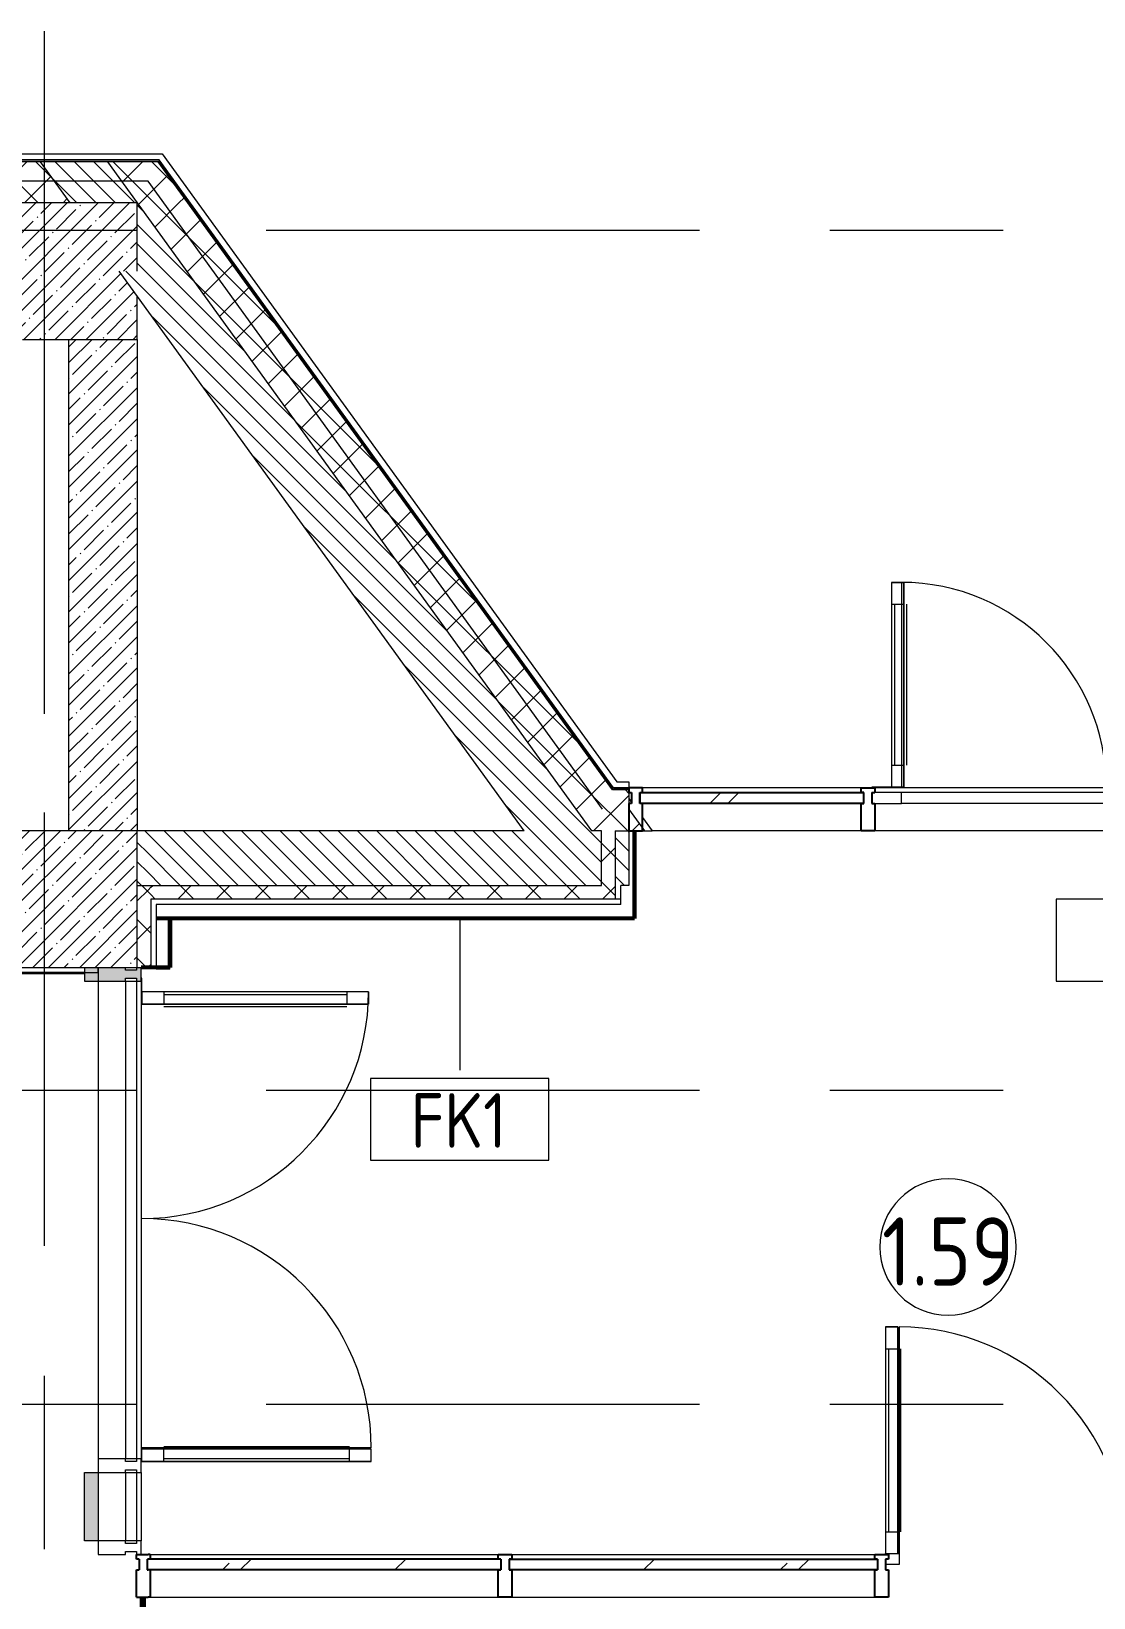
# Model space of a CAD drawing. Header units: millimetres. Extents: x 81711 to 274967, y -8553 to 29000.
# Drawn here: x 110662 to 114552, y 16291 to 22028 of the extents above; entities that cross this region are included whole.
import ezdxf

# ---------------------------------------------------------------- set-up
doc = ezdxf.new("R2010")
doc.units = ezdxf.units.MM
doc.linetypes.add('Осевая', pattern=[3175, 635, -476.25, 1587.5, -476.25])
for name, color, linetype, lineweight in [('A-AREA-IDEN', 7, 'Continuous', 9), ('A-DETL-GENF', 7, 'Continuous', 9), ('A-DOOR', 7, 'Continuous', 9), ('A-DOOR-1', 7, 'Continuous', 13), ('A-GLAZ-CURT', 7, 'Continuous', 9), ('A-GLAZ-CURT-1', 7, 'Continuous', 25), ('A-GLAZ-CWMG', 7, 'Continuous', 9), ('A-GLAZ-CWMG-1', 7, 'Continuous', 25), ('A-WALL', 7, 'Continuous', 9), ('A-WALL-IDEN', 7, 'Continuous', 9), ('I-WALL', 7, 'Continuous', 9), ('S-COLS', 7, 'Continuous', 9), ('Оси', 7, 'Continuous', 9), ('Оси-2', 7, 'Осевая', 9)]:
    doc.layers.add(name, color=color, linetype=linetype, lineweight=lineweight)
for name, color, linetype, lineweight, true_color in [('A-WALL-1', 7, 'Continuous', 9, 0xc0c0c0), ('I-WALL-5', 7, 'Continuous', 9, 0xc0c0c0), ('I-WALL-7', 7, 'Continuous', 53, 0xff80c0), ('I-WALL-8', 7, 'Continuous', 80, 0xff80c0), ('I-WALL-9', 7, 'Continuous', 35, 0x008000), ('S-WALL-ANLY-1', 7, 'Continuous', 5, 0x008040)]:
    doc.layers.add(name, color=color, linetype=linetype, lineweight=lineweight, true_color=true_color)
doc.styles.add('GOST Common', font='GOST_Common.ttf', dxfattribs={"width": 0.9, "height": 200})
doc.styles.add('GOST Common_1', font='GOST_Common.ttf', dxfattribs={"width": 0.9, "height": 250})
pattern_1 = [(45, (0, 0), (-70.71068, 70.71068), []), (135, (0, 0), (-70.71068, -70.71068), [])]
pattern_2 = [(135, (0, 0), (-35.35534, -35.35534), [])]

# ---------------------------------------------------------------- blocks, each defined once
blk = doc.blocks.new('Системная панель - Стекло - 40мм-24261323-План отделки стен 1 этажа в осях 23_1-33')
at = {"layer": 'A-GLAZ-CURT'}
h = blk.add_hatch(dxfattribs=at)
h.set_pattern_fill('FP_33', color=256, style=0, pattern_type=2)
h.set_pattern_definition([(45, (-113400.45, -19140), (-282.8427, 282.8427), [200, -600]), (45, (-113600.45, -19240), (-282.8427, 282.8427), [600, -200]), (45, (-113200.45, -19340), (-282.8427, 282.8427), [200, -600])])
h.paths.add_polyline_path([(410, -40), (410, 0), (-410, 0), (-410, -40), (-162.8, -40)])
at = {"layer": 'A-GLAZ-CURT-1'}
for p, q in [((-410, 0), (410, 0)), ((-410, -40), (-410, 0)), ((410, -40), (410, 0)), ((410, -40), (-410, -40))]:
    blk.add_line(p, q, dxfattribs=at)
blk = doc.blocks.new('Прямоугольный импост - Импост структурный с накладкой - 160мм-20149069-План отделки стен 1 этажа в осях 23_1-33')
at = {"layer": 'A-GLAZ-CWMG'}
for p, q in [((113700.4, 19257), (112900.4, 19257)), ((113700.4, 19100), (112936, 19100))]:
    blk.add_line(p, q, dxfattribs=at)
blk = doc.blocks.new('Дверь_Витражная_СКБ_2Ст - ВН-5-31911725-План отделки стен 1 этажа в осях 23_1-33')
at = {"layer": 'A-DETL-GENF'}
for p, q in [((-788, 770), (-743, 770)), ((-788, 770), (-788, 20)), ((-743, 770), (-788, 770)), ((-788, 770), (-788, 20)), ((-743, 770), (-743, 20)), ((-743, 20), (-743, 770)), ((752, 774), (707, 774)), ((707, 774), (707, 20)), ((752, 774), (707, 774)), ((707, 774), (707, 20)), ((752, 774), (752, 20)), ((752, 20), (752, 774)), ((-788, 690), (-743, 690)), ((-778, 690), (-778, 100)), ((-734, 690), (-734, 100)), ((698, 694), (698, 100)), ((752, 694), (707, 694)), ((742, 694), (742, 100)), ((-788, 100), (-743, 100)), ((752, 100), (707, 100)), ((-860, 20), (-860, 17)), ((-752, 20), (-860, 20)), ((-752, 20), (-860, 20)), ((-860, 20), (-860, 17)), ((-743, 20), (-788, 20)), ((-788, 20), (-743, 20)), ((-752, 17), (-752, 20)), ((-752, 17), (-752, 20)), ((707, 20), (752, 20)), ((707, 20), (752, 20)), ((752, 17), (752, 20)), ((752, 20), (860, 20)), ((752, 20), (752, 17)), ((860, 20), (752, 20)), ((860, 20), (860, 17)), ((860, 17), (860, 20))]:
    blk.add_line(p, q, dxfattribs=at)
at = {"layer": 'A-DOOR'}
for p, q in [((-752, 770), (-752, 20)), ((752, 774), (752, 20))]:
    blk.add_line(p, q, dxfattribs=at)
for centre, radius, start, end in [((-752, 20), 750, 360, 90), ((752, 20), 754, 90, 180)]:
    blk.add_arc(centre, radius, start, end, dxfattribs=at)
at = {"layer": 'A-DOOR-1'}
for p, q in [((-752, 0), (-850, 0)), ((-752, -40), (-752, 0)), ((850, 0), (752, 0)), ((752, 0), (752, -40)), ((-850, -40), (-752, -40)), ((752, -40), (850, -40))]:
    blk.add_line(p, q, dxfattribs=at)
blk = doc.blocks.new('Прямоугольный импост - Импост структурный с накладкой - 160мм-24260934-План отделки стен 1 этажа в осях 23_1-33')
at = {"layer": 'A-GLAZ-CWMG'}
for p, q in [((115450.4, 19257), (113750.4, 19257)), ((115352.4, 19240), (113848.4, 19240)), ((115352.4, 19200), (113848.4, 19200)), ((115450.4, 19100), (113750.4, 19100))]:
    blk.add_line(p, q, dxfattribs=at)
blk = doc.blocks.new('Прямоугольный импост - Импост структурный с накладкой - 160мм-18693360-План отделки стен 1 этажа в осях 23_1-33')
at = {"layer": 'A-GLAZ-CWMG-1'}
for p, q in [((25, 140), (-25, 140)), ((-25, 140), (-25, 40)), ((25, 40), (25, 140)), ((-25, 40), (-15, 40)), ((-15, 0), (-25, 0)), ((-25, 0), (-25, -17)), ((-15, 40), (-15, 0)), ((15, 0), (15, 40)), ((15, 40), (25, 40)), ((-25, -17), (25, -17)), ((15, 0), (25, 0)), ((25, -17), (25, 0))]:
    blk.add_line(p, q, dxfattribs=at)
blk = doc.blocks.new('Прямоугольный импост - Импост структурный с накладкой - 160мм Темный-V2-План отделки стен 1 этажа в осях 23_1-33')
at = {"layer": 'A-GLAZ-CWMG-1'}
for p, q in [((-50, 17), (-43, 17)), ((-50, 17), (-50, 0)), ((-50, 0), (-43, 0)), ((-50, -40), (-43, -40)), ((-50, -40), (-50, -140)), ((-50, -140), (-43, -140))]:
    blk.add_line(p, q, dxfattribs=at)
blk = doc.blocks.new('Дверь_Витражная_остекление_ - ВВ-14 остекление-32472302-План отделки стен 1 этажа в осях 23_1-33')
at = {"layer": 'A-DETL-GENF'}
for p, q in [((-790, -20), (-835, -20)), ((-835, -860), (-835, -20)), ((-790, -20), (-835, -20)), ((-835, -20), (-835, -860)), ((-790, -860), (-790, -20)), ((-790, -860), (-790, -20)), ((840, -850), (840, -20)), ((840, -20), (840, -850)), ((885, -850), (885, -20)), ((885, -850), (885, -20)), ((-835, -100), (-790, -100)), ((-825, -780), (-825, -100)), ((-781, -780), (-781, -100)), ((831, -770), (831, -100)), ((885, -100), (840, -100)), ((875, -770), (875, -100)), ((-835, -780), (-790, -780)), ((885, -770), (840, -770)), ((-835, -860), (-790, -860)), ((-835, -860), (-790, -860)), ((885, -850), (840, -850)), ((840, -850), (885, -850))]:
    blk.add_line(p, q, dxfattribs=at)
at = {"layer": 'A-DOOR'}
for p, q in [((-835, -860), (-835, -20)), ((835, -850), (835, -20))]:
    blk.add_line(p, q, dxfattribs=at)
for centre, radius, start, end in [((-835, -20), 840, 270, 0), ((835, -20), 830, 180, 270)]:
    blk.add_arc(centre, radius, start, end, dxfattribs=at)
at = {"layer": 'A-DOOR-1'}
for p, q in [((-885, 20), (-835, 20)), ((-835, 20), (-835, -20)), ((835, 20), (885, 20)), ((835, -20), (835, 20)), ((-885, -20), (-885, -17)), ((-835, -20), (-885, -20)), ((885, -20), (835, -20)), ((885, -17), (885, -20))]:
    blk.add_line(p, q, dxfattribs=at)
blk = doc.blocks.new('BSC_Колонна _Прямоугольная - 500х500-21690934-План отделки стен 1 этажа в осях 23_1-33')
at = {"layer": 'S-COLS'}
h = blk.add_hatch(dxfattribs=at)
h.set_pattern_fill('FP_35', color=256, style=0, pattern_type=2)
h.set_pattern_definition([(45, (-110800, -18850), (-57.024626, 57.024626), []), (45, (-110742.975, -18850), (-57.024626, 57.024626), [100.806, -20.161, 3.353, -16.808])])
h.paths.add_polyline_path([(-250, -250), (250, -250), (250, 250), (-250, 250), (-250, 247.7)])
for p, q in [((250, 250), (-250, 250)), ((-250, 250), (-250, -250)), ((250, -250), (250, 250)), ((-250, -250), (250, -250))]:
    blk.add_line(p, q, dxfattribs=at)
blk = doc.blocks.new('Системная панель - Стекло - 40мм-32472403-План отделки стен 1 этажа в осях 23_1-33')
at = {"layer": 'A-GLAZ-CURT'}
h = blk.add_hatch(dxfattribs=at)
h.set_pattern_fill('FP_41', color=256, style=0, pattern_type=2)
h.set_pattern_definition([(225, (113186.22, 16333), (282.8427, -282.8427), [200, -600]), (225, (113386.22, 16433), (282.8427, -282.8427), [600, -200]), (225, (112986.22, 16533), (282.8427, -282.8427), [200, -600])])
h.paths.add_polyline_path([(-674.2, 40), (-674.2, 0), (674.2, 0), (674.2, 40)])
at = {"layer": 'A-GLAZ-CURT-1'}
for p, q in [((-674.2, 40), (674.2, 40)), ((-674.2, 0), (-674.2, 40)), ((674.2, 0), (-674.2, 0)), ((674.2, 0), (674.2, 40))]:
    blk.add_line(p, q, dxfattribs=at)
blk = doc.blocks.new('Прямоугольный импост - Импост структурный с накладкой - 160мм Темный-32472298-План отделки стен 1 этажа в осях 23_1-33')
at = {"layer": 'A-GLAZ-CWMG'}
for p, q in [((112422, 16450), (113750.4, 16450)), ((112422, 16293), (113750.4, 16293))]:
    blk.add_line(p, q, dxfattribs=at)
blk = doc.blocks.new('Прямоугольный импост - Импост структурный с накладкой - 160мм Темный-V10-План отделки стен 1 этажа в осях 23_1-33')
at = {"layer": 'A-GLAZ-CWMG-1'}
for p, q in [((25, 17), (-25, 17)), ((-25, 17), (-25, 0)), ((-25, 0), (-15, 0)), ((-15, 0), (-15, -40)), ((15, 0), (25, 0)), ((15, 0), (15, -40)), ((25, 0), (25, 17)), ((-15, -40), (-25, -40)), ((-25, -40), (-25, -140)), ((25, -40), (15, -40)), ((25, -140), (25, -40)), ((-25, -140), (25, -140))]:
    blk.add_line(p, q, dxfattribs=at)
blk = doc.blocks.new('Прямоугольный импост - Импост структурный с накладкой - 160мм Темный-32356288-План отделки стен 1 этажа в осях 23_1-33')
at = {"layer": 'A-GLAZ-CWMG'}
for p, q in [((110907, 16750), (111007, 16750)), ((110907, 16750), (110907, 16500)), ((111007, 16750), (111047, 16750)), ((111007, 16750), (111007, 16500)), ((111047, 16750), (111064, 16750)), ((111047, 16750), (111047, 16500)), ((111064, 16750), (111064, 16500)), ((111007, 16500), (110907, 16500)), ((111047, 16500), (111007, 16500)), ((111064, 16500), (111047, 16500))]:
    blk.add_line(p, q, dxfattribs=at)
blk = doc.blocks.new('Прямоугольный импост - Импост структурный с накладкой - 160мм-32356296-План отделки стен 1 этажа в осях 23_1-33')
at = {"layer": 'A-GLAZ-CWMG'}
for p, q in [((0, 140), (-50, 140)), ((-50, 140), (-50, 40)), ((-50, 40), (-40, 40)), ((-40, 40), (-40, 0)), ((-10, 0), (-10, 40)), ((-10, 40), (0, 40)), ((0, 0), (-10, 0)), ((-40, 0), (-50, 0)), ((-50, 0), (-50, -17)), ((-50, -17), (0, -17))]:
    blk.add_line(p, q, dxfattribs=at)
blk = doc.blocks.new('Дверь_Витражная_остекление_ - ВВ-15 остекление-32355915-План отделки стен 1 этажа в осях 23_1-33')
at = {"layer": 'A-DETL-GENF'}
for p, q in [((-835, 850), (-790, 850)), ((-835, 850), (-835, 20)), ((-790, 850), (-835, 850)), ((-835, 850), (-835, 20)), ((-790, 850), (-790, 20)), ((-790, 20), (-790, 850)), ((885, 860), (840, 860)), ((840, 860), (840, 20)), ((885, 860), (840, 860)), ((840, 860), (840, 20)), ((885, 860), (885, 20)), ((885, 20), (885, 860)), ((-835, 770), (-790, 770)), ((-825, 770), (-825, 100)), ((-781, 770), (-781, 100)), ((831, 780), (831, 100)), ((885, 780), (840, 780)), ((875, 780), (875, 100)), ((-835, 100), (-790, 100)), ((885, 100), (840, 100)), ((-790, 20), (-835, 20)), ((-835, 20), (-790, 20))]:
    blk.add_line(p, q, dxfattribs=at)
at = {"layer": 'A-DOOR'}
for p, q in [((-835, 850), (-835, 20)), ((835, 860), (835, 20))]:
    blk.add_line(p, q, dxfattribs=at)
for centre, radius, start, end in [((-835, 20), 830, 360, 90), ((835, 20), 840, 90, 180)]:
    blk.add_arc(centre, radius, start, end, dxfattribs=at)
at = {"layer": 'A-DOOR-1'}
for p, q in [((-835, 20), (-885, 20)), ((-885, 20), (-885, 17)), ((-835, 17), (-835, 20)), ((885, 20), (835, 20)), ((835, 20), (835, 17)), ((885, 17), (885, 20))]:
    blk.add_line(p, q, dxfattribs=at)
blk = doc.blocks.new('Прямоугольный импост - Импост структурный с накладкой - 160мм Темный-32356290-План отделки стен 1 этажа в осях 23_1-33')
at = {"layer": 'A-GLAZ-CWMG'}
for p, q in [((110907, 18550), (111007, 18550)), ((110907, 18550), (110907, 16800)), ((111007, 18550), (111047, 18550)), ((111007, 18550), (111007, 16800)), ((111047, 18550), (111064, 18550)), ((111047, 18550), (111047, 16800)), ((111064, 18550), (111064, 16800)), ((111007, 16800), (110907, 16800)), ((111047, 16800), (111007, 16800)), ((111064, 16800), (111047, 16800))]:
    blk.add_line(p, q, dxfattribs=at)
blk = doc.blocks.new('Прямоугольный импост - Импост структурный с накладкой - 190мм-32819534-План отделки стен 1 этажа в осях 23_1-33')
at = {"layer": 'A-GLAZ-CWMG'}
blk.add_hatch(color=256, dxfattribs=at).paths.add_polyline_path([(110857, 16500), (110907, 16500), (110907, 16750), (110857, 16750), (110857, 16505)])
for p, q in [((110857, 16750), (110907, 16750)), ((110857, 16500), (110857, 16750)), ((110907, 16500), (110857, 16500))]:
    blk.add_line(p, q, dxfattribs=at)
blk = doc.blocks.new('Прямоугольный импост - Импост структурный с накладкой - 160мм-22960065-План отделки стен 1 этажа в осях 23_1-33')
at = {"layer": 'A-GLAZ-CWMG-1'}
for p, q in [((0, 140), (-50, 140)), ((-50, 140), (-50, 40)), ((0, 40), (0, 140)), ((-50, 40), (-40, 40)), ((-40, 0), (-40, 40)), ((-10, 0), (-10, 40)), ((-10, 40), (0, 40)), ((0, 0), (-10, 0)), ((0, -17), (0, 0)), ((-40, 0), (-50, 0)), ((-50, 0), (-50, -17)), ((-50, -17), (0, -17))]:
    blk.add_line(p, q, dxfattribs=at)
blk = doc.blocks.new('BSC_Колонна _Прямоугольная - 700х500-V16-План отделки стен 1 этажа в осях 23_1-33')
at = {"layer": 'S-COLS'}
h = blk.add_hatch(dxfattribs=at)
h.set_pattern_fill('FP_59', color=256, style=0, pattern_type=2)
h.set_pattern_definition([(45, (-110700, -21150), (-57.024626, 57.024626), []), (45, (-110642.975, -21150), (-57.024626, 57.024626), [100.806, -20.161, 3.353, -16.808])])
h.paths.add_polyline_path([(-350, -250), (350, -250), (350, -91.2), (284, 0), (350, 0), (350, 250), (-350, 250), (-350, -225.3)])
for p, q in [((350, 250), (-350, 250)), ((-350, 250), (-350, 0)), ((350, 0), (350, 250)), ((350, -250), (350, -91.2)), ((-70, -250), (100, -250))]:
    blk.add_line(p, q, dxfattribs=at)
blk = doc.blocks.new('Системная панель - Стекло - 40мм-32472267-План отделки стен 1 этажа в осях 23_1-33')
at = {"layer": 'A-GLAZ-CURT'}
h = blk.add_hatch(dxfattribs=at)
h.set_pattern_fill('FP_61', color=256, style=0, pattern_type=2)
h.set_pattern_definition([(225, (111834.5, 16333), (282.8427, -282.8427), [200, -600]), (225, (112034.5, 16433), (282.8427, -282.8427), [600, -200]), (225, (111634.5, 16533), (282.8427, -282.8427), [200, -600])])
h.paths.add_polyline_path([(-647.5, 40), (-647.5, 0), (644.5, 0), (644.5, 40), (592.8, 40)])
at = {"layer": 'A-GLAZ-CURT-1'}
for p, q in [((-647.5, 40), (644.5, 40)), ((-647.5, 0), (-647.5, 40)), ((-647.5, 0), (644.5, 0))]:
    blk.add_line(p, q, dxfattribs=at)
blk = doc.blocks.new('Прямоугольный импост - Импост структурный с накладкой - 160мм Темный-32472263-План отделки стен 1 этажа в осях 23_1-33')
at = {"layer": 'A-GLAZ-CWMG'}
for p, q in [((111097, 16450), (112372, 16450)), ((111097, 16293), (112372, 16293))]:
    blk.add_line(p, q, dxfattribs=at)
blk = doc.blocks.new('Системная панель - Стекло - 40мм-32355908-План отделки стен 1 этажа в осях 23_1-33')
at = {"layer": 'A-GLAZ-CURT'}
h = blk.add_hatch(dxfattribs=at)
h.set_pattern_fill('FP_63', color=256, style=0, pattern_type=2)
h.set_pattern_definition([(153.435, (17548, -110793), (-3066.99, -1022.333), [1270, -762, 1270, -762, -1615.613]), (153.435, (17548, -110793), (-3066.99, -1022.333), [-4064, 508, -1107.61]), (153.435, (17484.5, -110856.5), (-3066.99, -1022.333), [1016, -1270, 762, -762, -1869.613]), (153.435, (17484.5, -110856.5), (-3066.99, -1022.333), [-3810, 889, -980.61]), (153.435, (17294, -110856.5), (-3066.99, -1022.333), [762, -1524, 508, -762, -2123.613]), (153.435, (17294, -110856.5), (-3066.99, -1022.333), [-3556, 1143, -980.61]), (153.435, (17484.5, -110666), (-3066.99, -1022.333), [762, -1524, 635, -25618.61]), (153.435, (17294, -110475.5), (-3066.99, -1022.333), [381, -1905, 254, -25999.61]), (153.435, (16976.5, -110793), (-3066.99, -1022.333), [254, -1905, 254, -1016, -2250.613]), (153.435, (16976.5, -110793), (-3066.99, -1022.333), [-3429, 635, -1615.61]), (153.435, (17167, -109650), (-3066.99, -1022.333), [1270, -1905, 1524, -1006.013]), (153.435, (17357.5, -109650), (-3066.99, -1022.333), [1778, -1270, 1905, -752.013]), (153.435, (17294, -109523), (-3066.99, -1022.333), [2032, -1016, 1524, -1107.613]), (153.435, (17103.5, -109332.5), (-3066.99, -1022.333), [1270, -1778, 1016, -1615.613]), (153.435, (16722.5, -109523), (-3066.99, -1022.333), [635, -2540, 762, -1742.613]), (153.435, (16913, -109142), (-3066.99, -1022.333), [508, -2540, 508, -2123.613])])
h.paths.add_polyline_path([(885, -40), (885, 0), (875, 0), (875, -40)])
h.paths.add_polyline_path([(-875, -2.5), (-875, 0), (-885, 0), (-885, -40), (-875, -40)])
blk = doc.blocks.new('Прямоугольный импост - Импост структурный с накладкой - 160мм Темный-32356297-План отделки стен 1 этажа в осях 23_1-33')
at = {"layer": 'A-GLAZ-CWMG'}
for p, q in [((-50, 40), (-50, 140)), ((-50, 140), (0, 140)), ((0, 140), (0, 40)), ((-40, 40), (-50, 40)), ((-50, -17), (-50, 0)), ((-50, 0), (-40, 0)), ((-40, 0), (-40, 40)), ((0, 40), (-10, 40)), ((-10, 40), (-10, 0)), ((0, -17), (-50, -17)), ((-10, 0), (0, 0))]:
    blk.add_line(p, q, dxfattribs=at)
blk = doc.blocks.new('Прямоугольный импост - Импост структурный с накладкой - 190мм-32819423-План отделки стен 1 этажа в осях 23_1-33')
at = {"layer": 'A-GLAZ-CWMG'}
blk.add_hatch(color=256, dxfattribs=at).paths.add_polyline_path([(25, 71.6), (25, 40), (15, 40), (15, 0), (25, 0), (25, -17), (-25, -17), (-25, 0), (-15, 0), (-15, 40), (-25, 40), (-25, 190), (25, 190)])
for p, q in [((-25, 190), (25, 190)), ((25, 190), (25, 40)), ((-15, 40), (-25, 40)), ((-25, 0), (-15, 0)), ((-15, 0), (-15, 40)), ((25, 40), (15, 40)), ((15, 40), (15, 0)), ((25, -17), (-25, -17)), ((15, 0), (25, 0)), ((25, 0), (25, -17))]:
    blk.add_line(p, q, dxfattribs=at)
blk = doc.blocks.new('Прямоугольный импост - Импост структурный с накладкой - 160мм Темный-32356294-План отделки стен 1 этажа в осях 23_1-33')
at = {"layer": 'A-GLAZ-CWMG'}
for p, q in [((-25, 40), (-25, 140)), ((-25, 140), (25, 140)), ((25, 140), (25, 40)), ((-15, 40), (-25, 40)), ((-25, -17), (-25, 0)), ((-25, 0), (-15, 0)), ((-15, 0), (-15, 40)), ((25, 40), (15, 40)), ((15, 40), (15, 0)), ((25, -17), (-25, -17)), ((15, 0), (25, 0)), ((25, 0), (25, -17))]:
    blk.add_line(p, q, dxfattribs=at)
blk = doc.blocks.new('Системная панель - Сэндвич - 40мм-32472271-План отделки стен 1 этажа в осях 23_1-33')
at = {"layer": 'A-GLAZ-CURT-1'}
for p, q in [((647.5, 40), (644.5, 40)), ((647.5, 0), (644.5, 0)), ((647.5, 0), (647.5, 40))]:
    blk.add_line(p, q, dxfattribs=at)
blk = doc.blocks.new('Прямоугольный импост - Импост структурный с накладкой - 160мм Темный-32352608-План отделки стен 1 этажа в осях 23_1-33')
at = {"layer": 'A-GLAZ-CWMG-1'}
for p, q in [((0, 17), (-43, 17)), ((-40, 0), (-43, 0)), ((-40, 0), (-40, -40)), ((-10, 0), (0, 0)), ((-10, 0), (-10, -40)), ((0, 0), (0, 17)), ((-40, -40), (-43, -40)), ((0, -40), (-10, -40)), ((0, -140), (0, -40)), ((0, -140), (-43, -140))]:
    blk.add_line(p, q, dxfattribs=at)
blk = doc.blocks.new('М_стена_0001 - Типоразмер_без рамки-25382661-План отделки стен 1 этажа в осях 23_1-33')
at = {"layer": 'A-WALL-IDEN'}
for p, q in [((3.258, 1.523), (-3.273, 1.523)), ((-3.273, 1.523), (-3.273, -1.477)), ((3.258, -1.477), (3.258, 1.523)), ((-3.273, -1.477), (3.258, -1.477))]:
    blk.add_line(p, q, dxfattribs=at)
blk = doc.blocks.new('Марка_Помещения - Номер-25198446-План отделки стен 1 этажа в осях 23_1-33')
at = {"layer": 'A-AREA-IDEN'}
for start, end in [(360, 180), (180, 360)]:
    blk.add_arc((0, 0), 2.5, start, end, dxfattribs=at)

msp = doc.modelspace()

# ---------------------------------------------------------------- hatches: boundary and pattern name
at = {"layer": 'A-WALL'}
h = msp.add_hatch(dxfattribs=at)
h.set_pattern_fill('FP_5', color=256, style=0, pattern_type=2)
h.set_pattern_definition(pattern_1)
h.paths.add_polyline_path([(111235.1, 21400), (111126.6, 21550), (110941.5, 21550), (111050, 21400), (111141.7, 21400)])
h.paths.add_polyline_path([(104488.8, 21400), (104650, 21400), (104650, 21550), (103450, 21550), (103450, 21400)])
h.paths.add_polyline_path([(106050, 21400), (106850, 21400), (106850, 21550), (105550, 21550), (105550, 21400), (105819.4, 21400)])
h.paths.add_polyline_path([(107750, 21400), (109050, 21400), (109050, 21550), (107750, 21550)])
h.paths.add_polyline_path([(110803.2, 21400), (110694.6, 21550), (109950, 21550), (109950, 21400), (110476.4, 21400)])
h.paths.add_polyline_path([(100580, 21400), (101150, 21400), (101150, 21550), (96610, 21550), (96610, 21400), (100497.1, 21400)])
h.paths.add_polyline_path([(93060, 21400), (93310, 21400), (93310, 21550), (93060, 21550)])
h = msp.add_hatch(dxfattribs=at)
h.set_pattern_fill('FP_1', color=256, style=0, pattern_type=2)
h.set_pattern_definition(pattern_2)
h.paths.add_polyline_path([(112467, 19100), (112713.8, 19100), (111050, 21400), (111050, 21150), (111090, 21150), (111090, 21003.5), (112028.1, 19706.7)])
h.paths.add_polyline_path([(111050, 21400), (110941.5, 21550), (110694.6, 21550), (110803.2, 21400)])
h = msp.add_hatch(dxfattribs=at)
h.set_pattern_fill('FP_5', color=256, style=0, pattern_type=2)
h.set_pattern_definition(pattern_1)
h.paths.add_polyline_path([(112713.8, 19100), (112750.4, 19100), (112750.4, 19305.3), (111235.1, 21400), (111050, 21400), (112605.3, 19250)])
h.paths.add_polyline_path([(112899, 19100), (112800.4, 19236.2), (112800.4, 19100), (112850.4, 19100)])
h = msp.add_hatch(dxfattribs=at)
h.set_pattern_fill('FP_1', color=256, style=0, pattern_type=2)
h.set_pattern_definition(pattern_2)
h.paths.add_polyline_path([(111090, 21003.5), (111090, 21150), (110984, 21150)])
h = msp.add_hatch(dxfattribs=at)
h.set_pattern_fill('FP_5', color=256, style=0, pattern_type=2)
h.set_pattern_definition(pattern_1)
h.paths.add_polyline_path([(115798.8, 19100), (118202, 19100), (118202, 19250), (115500.4, 19250), (115500.4, 19100), (115600.4, 19100)])
h.paths.add_polyline_path([(112908.8, 19100), (112850.4, 19180.7), (112850.4, 19250), (112790.5, 19250), (112800.4, 19236.2), (112800.4, 19100), (112899, 19100)])
h.paths.add_polyline_path([(120860, 19100), (120860, 19250), (119418, 19250), (119418, 19100), (120852, 19100)])
h = msp.add_hatch(dxfattribs=at)
h.set_pattern_fill('FP_1', color=256, style=0, pattern_type=2)
h.set_pattern_definition(pattern_2)
h.paths.add_polyline_path([(111050, 18900), (111090, 18900), (111090, 19100), (111050, 19100), (111050, 19097.7)])
h = msp.add_hatch(dxfattribs=at)
h.set_pattern_fill('FP_1', color=256, style=0, pattern_type=2)
h.set_pattern_definition(pattern_2)
h.paths.add_polyline_path([(111100, 18900), (112750.4, 18900), (112750.4, 19100), (111090, 19100), (111090, 18900)])
h.paths.add_polyline_path([(112820.4, 18900), (112850.4, 18900), (112850.4, 19100), (112800.4, 19100), (112800.4, 18900)])
h.paths.add_polyline_path([(117794.6, 18900), (117810, 18900), (117810, 19100), (116100.4, 19100), (116100.4, 18900), (116464.1, 18900)])
h.paths.add_polyline_path([(115500.4, 18900), (115550.4, 18900), (115550.4, 19100), (115500.4, 19100), (115500.4, 19097.7)])
at = {"layer": 'I-WALL'}
h = msp.add_hatch(dxfattribs=at)
h.set_pattern_fill('FP_2', color=256, style=0, pattern_type=2)
h.set_pattern_definition([(45, (0, 0), (-57.024626, 57.024626), []), (45, (57.025, 0), (-57.024626, 57.024626), [100.806, -20.161, 3.353, -16.808])])
h.paths.add_polyline_path([(110800, 19100), (111050, 19100), (111050, 20900), (110800, 20900), (110800, 19706.7)])
h = msp.add_hatch(dxfattribs=at)
h.set_pattern_fill('FP_5', color=256, style=0, pattern_type=2)
h.set_pattern_definition(pattern_1)
h.paths.add_polyline_path([(112800.4, 18900), (112800.4, 19236.2), (112750.4, 19305.3), (112750.4, 18900)])
h = msp.add_hatch(dxfattribs=at)
h.set_pattern_fill('FP_5', color=256, style=0, pattern_type=2)
h.set_pattern_definition(pattern_1)
h.paths.add_polyline_path([(111050, 18600), (111090, 18600), (111090, 18900), (111050, 18900), (111050, 18641)])
h = msp.add_hatch(dxfattribs=at)
h.set_pattern_fill('FP_5', color=256, style=0, pattern_type=2)
h.set_pattern_definition(pattern_1)
h.paths.add_polyline_path([(111100, 18600), (111100, 18900), (111090, 18900), (111090, 18600)])
h = msp.add_hatch(dxfattribs=at)
h.set_pattern_fill('FP_5', color=256, style=0, pattern_type=2)
h.set_pattern_definition(pattern_1)
h.paths.add_polyline_path([(112472.3, 18850), (112800.4, 18850), (112800.4, 18900), (111100, 18900), (111100, 18850), (111141.7, 18850)])

# ---------------------------------------------------------------- linework, layer by layer
at = {"layer": 'A-WALL'}
for p, q in [((109950, 21553), (111134.3, 21553)), ((111126.6, 21550), (109950, 21550)), ((110694.6, 21550), (110803.2, 21400)), ((112790.5, 19250), (111126.6, 21550)), ((112792, 19253), (111128.2, 21553)), ((112850.4, 19250), (112790.5, 19250)), ((112850.4, 19253), (112792, 19253)), ((112750.4, 18900), (112750.4, 19100)), ((112800.4, 19100), (112800.4, 18900)), ((112800.4, 19100), (112936, 19100)), ((111050, 18900), (111179.4, 18900)), ((111100, 18850), (111100, 18600)), ((112800.4, 18850), (111100, 18850))]:
    msp.add_line(p, q, dxfattribs=at)
at = {"layer": 'A-WALL-1'}
for p, q in [((96610, 21580), (111141.9, 21580)), ((111141.9, 21580), (112805.8, 19280)), ((111130.7, 21558), (105550, 21558)), ((110941.5, 21550), (112713.8, 19100)), ((112794.5, 19258), (111130.7, 21558)), ((112467, 19100), (110984, 21150)), ((112805.8, 19280), (112850.4, 19280)), ((112850.4, 19280), (112850.4, 19180.7)), ((112850.4, 19258), (112794.5, 19258)), ((112850.4, 19218.2), (112860.4, 19204.4)), ((112908.8, 19100), (112850.4, 19180.7)), ((112900.4, 19149.1), (112936, 19100)), ((112467, 19100), (111050, 19100)), ((112750.4, 19100), (112713.8, 19100)), ((112850.4, 19100), (112850.4, 18900)), ((112850.4, 18900), (112820.4, 18900))]:
    msp.add_line(p, q, dxfattribs=at)
at = {"layer": 'A-WALL-IDEN'}
msp.add_line((112231.1, 18779.5), (112231.1, 18223.7), dxfattribs=at)
at = {"layer": 'I-WALL-5'}
for p, q in [((110800, 19100), (110800, 20900)), ((110800, 20900), (111050, 20900)), ((111050, 20900), (111050, 19100)), ((111179.4, 18900), (112750.4, 18900)), ((112800.4, 18900), (112800.4, 18850)), ((112820.4, 18830), (112820.4, 18900)), ((111120, 18830), (111120, 18600)), ((112820.4, 18830), (111120, 18830)), ((112820.4, 18850), (112800.4, 18850)), ((110907, 18580), (110907, 18600)), ((111050, 18600), (111120, 18600)), ((110907, 18580), (110857, 18580))]:
    msp.add_line(p, q, dxfattribs=at)
at = {"layer": 'I-WALL-7'}
for p, q in [((112870.4, 18780), (112870.4, 19100)), ((112871.4, 19100), (112871.4, 18779)), ((111120, 18780), (112870.4, 18780)), ((111170, 18779), (111120, 18779)), ((111170, 18600), (111170, 18779)), ((112871.4, 18779), (111171, 18779)), ((111171, 18779), (111171, 18599)), ((111065, 18599), (111065, 18600)), ((111171, 18599), (111065, 18599)), ((111120, 18600), (111170, 18600))]:
    msp.add_line(p, q, dxfattribs=at)
at = {"layer": 'I-WALL-8'}
for p, q in [((111070, 14000.5), (111070, 16293)), ((111071, 16293), (111070, 16293)), ((111071, 16293), (111071, 14000.5))]:
    msp.add_line(p, q, dxfattribs=at)
at = {"layer": 'I-WALL-9'}
for p, q in [((110550, 18580), (110857, 18580)), ((110857, 18579), (110550, 18579)), ((110857, 18579), (110857, 18580))]:
    msp.add_line(p, q, dxfattribs=at)
at = {"layer": 'S-WALL-ANLY-1'}
for p, q in [((111090.4, 21479), (109950, 21479)), ((112754.2, 19179), (111090.4, 21479))]:
    msp.add_line(p, q, dxfattribs=at)
at = {"layer": 'Оси'}
msp.add_line((110710, 19528.3), (110710, 22028.3), dxfattribs=at)
at = {"layer": 'Оси-2'}
for p, q in [((85010.7, 21300), (122580, 21300)), ((110710, 593.7), (110710, 19528.3)), ((85010.7, 18150), (122760, 18150)), ((85010.7, 17000), (122760, 17000))]:
    msp.add_line(p, q, dxfattribs=at)

# ---------------------------------------------------------------- block references
at = {"layer": 'A-AREA-IDEN', "xscale": 99.99999999999993, "yscale": 99.99999999999993, "zscale": 99.99999999999993}
msp.add_blockref('Марка_Помещения - Номер-25198446-План отделки стен 1 этажа в осях 23_1-33', (114018.9, 17575.8), dxfattribs=at)
at = {"layer": 'A-DOOR'}
msp.add_blockref('Дверь_Витражная_СКБ_2Ст - ВН-5-31911725-План отделки стен 1 этажа в осях 23_1-33', (114600.4, 19240), dxfattribs=at)
for name, p, rotation in [('Дверь_Витражная_остекление_ - ВВ-15 остекление-32355915-План отделки стен 1 этажа в осях 23_1-33', (111047, 17675), 270), ('Дверь_Витражная_остекление_ - ВВ-14 остекление-32472302-План отделки стен 1 этажа в осях 23_1-33', (114675.4, 16433), 180)]:
    msp.add_blockref(name, p, dxfattribs=dict(at, rotation=rotation))
at = {"layer": 'A-GLAZ-CURT', "rotation": 270}
msp.add_blockref('Системная панель - Стекло - 40мм-32355908-План отделки стен 1 этажа в осях 23_1-33', (111047, 17675), dxfattribs=at)
at = {"layer": 'A-GLAZ-CURT-1'}
msp.add_blockref('Системная панель - Стекло - 40мм-24261323-План отделки стен 1 этажа в осях 23_1-33', (113300.4, 19240), dxfattribs=at)
at = {"layer": 'A-GLAZ-CURT-1', "rotation": 180}
for name, p in [('Системная панель - Сэндвич - 40мм-32472271-План отделки стен 1 этажа в осях 23_1-33', (111734.5, 16433)), ('Системная панель - Стекло - 40мм-32472267-План отделки стен 1 этажа в осях 23_1-33', (111734.5, 16433)), ('Системная панель - Стекло - 40мм-32472403-План отделки стен 1 этажа в осях 23_1-33', (113086.2, 16433))]:
    msp.add_blockref(name, p, dxfattribs=at)
at = {"layer": 'A-GLAZ-CWMG'}
for name, p, rotation in [('Прямоугольный импост - Импост структурный с накладкой - 160мм-22960065-План отделки стен 1 этажа в осях 23_1-33', (112850.4, 19240), 180), ('Прямоугольный импост - Импост структурный с накладкой - 160мм-32356296-План отделки стен 1 этажа в осях 23_1-33', (111047, 18600), 90)]:
    msp.add_blockref(name, p, dxfattribs=dict(at, rotation=rotation))
for name in ['Прямоугольный импост - Импост структурный с накладкой - 160мм-20149069-План отделки стен 1 этажа в осях 23_1-33', 'Прямоугольный импост - Импост структурный с накладкой - 160мм-24260934-План отделки стен 1 этажа в осях 23_1-33', 'Прямоугольный импост - Импост структурный с накладкой - 160мм Темный-32356290-План отделки стен 1 этажа в осях 23_1-33', 'Прямоугольный импост - Импост структурный с накладкой - 190мм-32819534-План отделки стен 1 этажа в осях 23_1-33', 'Прямоугольный импост - Импост структурный с накладкой - 160мм Темный-32356288-План отделки стен 1 этажа в осях 23_1-33', 'Прямоугольный импост - Импост структурный с накладкой - 160мм Темный-32472263-План отделки стен 1 этажа в осях 23_1-33', 'Прямоугольный импост - Импост структурный с накладкой - 160мм Темный-32472298-План отделки стен 1 этажа в осях 23_1-33']:
    msp.add_blockref(name, (0, 0), dxfattribs=at)
at = {"layer": 'A-GLAZ-CWMG', "extrusion": (0, 0, -1), "rotation": 270}
for name, p in [('Прямоугольный импост - Импост структурный с накладкой - 190мм-32819423-План отделки стен 1 этажа в осях 23_1-33', (-111047, 18575)), ('Прямоугольный импост - Импост структурный с накладкой - 160мм Темный-32356294-План отделки стен 1 этажа в осях 23_1-33', (-111047, 16775)), ('Прямоугольный импост - Импост структурный с накладкой - 160мм Темный-32356297-План отделки стен 1 этажа в осях 23_1-33', (-111047, 16450))]:
    msp.add_blockref(name, p, dxfattribs=at)
at = {"layer": 'A-GLAZ-CWMG', "extrusion": (0, 0, -1)}
msp.add_blockref('Прямоугольный импост - Импост структурный с накладкой - 160мм Темный-V2-План отделки стен 1 этажа в осях 23_1-33', (-111047, 16433), dxfattribs=at)
at = {"layer": 'A-GLAZ-CWMG-1', "extrusion": (0, 0, -1), "rotation": 180}
msp.add_blockref('Прямоугольный импост - Импост структурный с накладкой - 160мм-18693360-План отделки стен 1 этажа в осях 23_1-33', (-113725.4, 19240), dxfattribs=at)
at = {"layer": 'A-GLAZ-CWMG-1', "extrusion": (0, 0, -1)}
for name, p in [('Прямоугольный импост - Импост структурный с накладкой - 160мм Темный-32352608-План отделки стен 1 этажа в осях 23_1-33', (-111047, 16433)), ('Прямоугольный импост - Импост структурный с накладкой - 160мм Темный-V10-План отделки стен 1 этажа в осях 23_1-33', (-112397, 16433)), ('Прямоугольный импост - Импост структурный с накладкой - 160мм Темный-V10-План отделки стен 1 этажа в осях 23_1-33', (-113775.4, 16433))]:
    msp.add_blockref(name, p, dxfattribs=at)
at = {"layer": 'A-WALL-IDEN', "xscale": 99.99999999999993, "yscale": 99.99999999999993, "zscale": 99.99999999999993}
for p in [(114741.7, 18697.5), (112231.9, 18041.2)]:
    msp.add_blockref('М_стена_0001 - Типоразмер_без рамки-25382661-План отделки стен 1 этажа в осях 23_1-33', p, dxfattribs=at)
at = {"layer": 'S-COLS'}
for name, p in [('BSC_Колонна _Прямоугольная - 700х500-V16-План отделки стен 1 этажа в осях 23_1-33', (110700, 21150)), ('BSC_Колонна _Прямоугольная - 500х500-21690934-План отделки стен 1 этажа в осях 23_1-33', (110800, 18850))]:
    msp.add_blockref(name, p, dxfattribs=at)

# ---------------------------------------------------------------- texts
at = {"layer": 'A-AREA-IDEN', "insert": (113777, 17684.4), "char_height": 250, "width": 606.076, "attachment_point": 1, "style": 'GOST Common_1'}
msp.add_mtext('1.59', dxfattribs=at)
at = {"layer": 'A-WALL-IDEN', "insert": (112051.6, 18139.2), "char_height": 200, "width": 447.342, "attachment_point": 1, "style": 'GOST Common'}
msp.add_mtext('FK1', dxfattribs=at)

doc.saveas('drawing.dxf')
